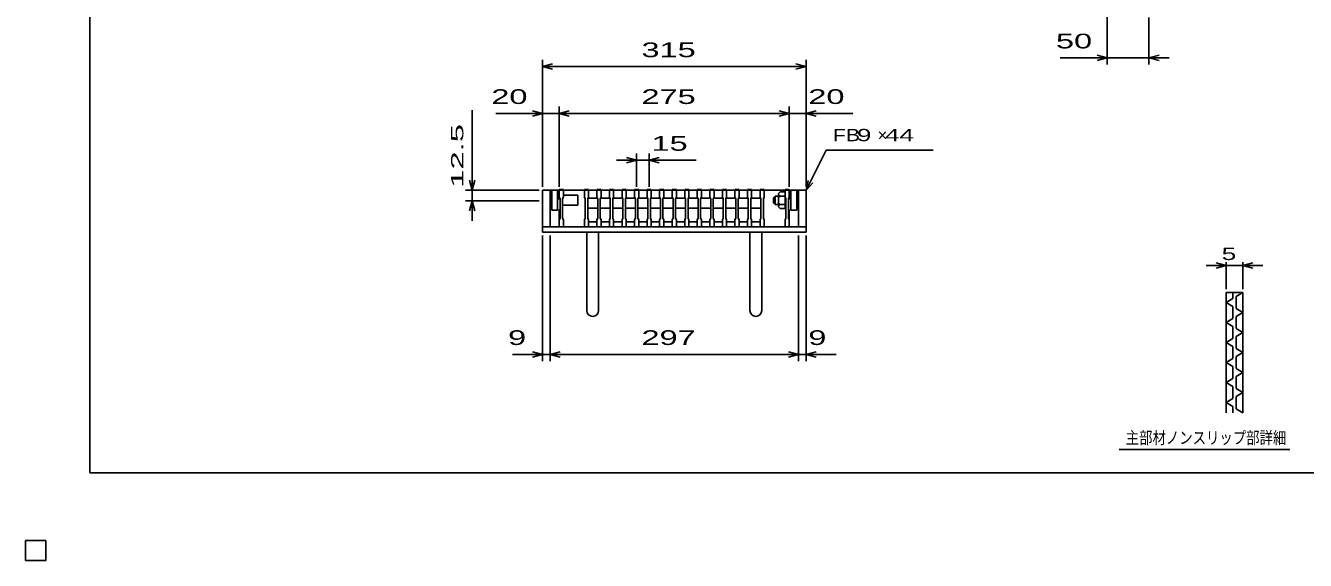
# Model space of a CAD drawing. Units: millimetres, scale not verified. Extents: x -1456 to 1389, y -1026 to 839.
# Drawn here: x -1456 to 74, y -1026 to -386 of the extents above; entities that cross this region are included whole.
import ezdxf
from ezdxf.enums import TextEntityAlignment as Align

# ---------------------------------------------------------------- set-up
doc = ezdxf.new("R2010")
doc.units = ezdxf.units.MM
doc.header["$LTSCALE"] = 8
for name, color, linetype, lineweight in [('0_2', 150, 'Continuous', 25), ('16', 3, 'Continuous', 25), ('19', 6, 'Continuous', 25), ('22', 4, 'Continuous', 25), ('32', 4, 'Continuous', 25)]:
    doc.layers.add(name, color=color, linetype=linetype, lineweight=lineweight)
doc.styles.add('ベクトル', font='')
doc.styles.get('ベクトル').set_extended_font_data('ベクトル')

msp = doc.modelspace()

# ---------------------------------------------------------------- linework, layer by layer
at = {"layer": '0_2'}
for p, q in [((-1379.2, -921.2), (-1379.2, 838.8)), ((1388.8, -921.2), (-1379.2, -921.2))]:
    msp.add_line(p, q, dxfattribs=at)
at = {"layer": '16'}
for p, q in [((-818, -583), (-818, -582.3)), ((-818, -582.3), (-813, -582.3)), ((-818, -583), (-818, -591.5)), ((-813, -583), (-818, -583)), ((-818, -583), (-818, -594)), ((-818, -583), (-543, -583)), ((-818, -591.5), (-817, -593.5)), ((-817, -593.5), (-817, -616.5)), ((-814, -593.5), (-813, -591.5)), ((-814, -616.5), (-814, -593.5)), ((-813, -582.3), (-813, -583)), ((-813, -591.5), (-813, -583)), ((-813, -583), (-788, -583)), ((-788, -583), (-788, -582.3)), ((-788, -582.3), (-783, -582.3)), ((-788, -583), (-788, -591.5)), ((-783, -583), (-788, -583)), ((-788, -591.5), (-787, -593.5)), ((-787, -593.5), (-787, -616.5)), ((-784, -593.5), (-783, -591.5)), ((-784, -593.5), (-783, -592.5)), ((-784, -616.5), (-784, -593.5)), ((-783, -582.3), (-783, -583)), ((-783, -591.5), (-783, -583)), ((-783, -592.5), (-773, -592.5)), ((-773, -583), (-773, -582.3)), ((-773, -582.3), (-768, -582.3)), ((-773, -583), (-773, -591.5)), ((-768, -583), (-773, -583)), ((-773, -591.5), (-772, -593.5)), ((-773, -592.5), (-772, -593.5)), ((-772, -593.5), (-772, -616.5)), ((-769, -593.5), (-768, -591.5)), ((-769, -593.5), (-768, -592.5)), ((-769, -616.5), (-769, -593.5)), ((-768, -582.3), (-768, -583)), ((-768, -591.5), (-768, -583)), ((-768, -592.5), (-758, -592.5)), ((-758, -583), (-758, -582.3)), ((-758, -582.3), (-753, -582.3)), ((-758, -583), (-758, -591.5)), ((-753, -583), (-758, -583)), ((-758, -591.5), (-757, -593.5)), ((-758, -592.5), (-757, -593.5)), ((-757, -593.5), (-757, -616.5)), ((-754, -593.5), (-753, -591.5)), ((-754, -593.5), (-753, -592.5)), ((-754, -616.5), (-754, -593.5)), ((-753, -582.3), (-753, -583)), ((-753, -591.5), (-753, -583)), ((-753, -592.5), (-743, -592.5)), ((-743, -583), (-743, -582.3)), ((-743, -582.3), (-738, -582.3)), ((-743, -583), (-743, -591.5)), ((-738, -583), (-743, -583)), ((-743, -591.5), (-742, -593.5)), ((-743, -592.5), (-742, -593.5)), ((-742, -593.5), (-742, -616.5)), ((-739, -593.5), (-738, -591.5)), ((-739, -593.5), (-738, -592.5)), ((-739, -616.5), (-739, -593.5)), ((-738, -582.3), (-738, -583)), ((-738, -591.5), (-738, -583)), ((-738, -592.5), (-728, -592.5)), ((-728, -583), (-728, -582.3)), ((-728, -582.3), (-723, -582.3)), ((-728, -583), (-728, -591.5)), ((-723, -583), (-728, -583)), ((-728, -591.5), (-727, -593.5)), ((-728, -592.5), (-727, -593.5)), ((-727, -593.5), (-727, -616.5)), ((-724, -593.5), (-723, -591.5)), ((-724, -593.5), (-723, -592.5)), ((-724, -616.5), (-724, -593.5)), ((-723, -582.3), (-723, -583)), ((-723, -591.5), (-723, -583)), ((-723, -592.5), (-713, -592.5)), ((-713, -583), (-713, -582.3)), ((-713, -582.3), (-708, -582.3)), ((-713, -583), (-713, -591.5)), ((-708, -583), (-713, -583)), ((-713, -591.5), (-712, -593.5)), ((-713, -592.5), (-712, -593.5)), ((-712, -593.5), (-712, -616.5)), ((-709, -593.5), (-708, -591.5)), ((-709, -593.5), (-708, -592.5)), ((-709, -616.5), (-709, -593.5)), ((-708, -582.3), (-708, -583)), ((-708, -591.5), (-708, -583)), ((-708, -592.5), (-698, -592.5)), ((-698, -583), (-698, -582.3)), ((-698, -582.3), (-693, -582.3)), ((-698, -583), (-698, -591.5)), ((-693, -583), (-698, -583)), ((-698, -591.5), (-697, -593.5)), ((-698, -592.5), (-697, -593.5)), ((-697, -593.5), (-697, -616.5)), ((-694, -593.5), (-693, -591.5)), ((-694, -593.5), (-693, -592.5)), ((-694, -616.5), (-694, -593.5)), ((-693, -582.3), (-693, -583)), ((-693, -591.5), (-693, -583)), ((-693, -592.5), (-683, -592.5)), ((-683, -583), (-683, -582.3)), ((-683, -582.3), (-678, -582.3)), ((-683, -583), (-683, -591.5)), ((-678, -583), (-683, -583)), ((-683, -591.5), (-682, -593.5)), ((-683, -592.5), (-682, -593.5)), ((-682, -593.5), (-682, -616.5)), ((-679, -593.5), (-678, -591.5)), ((-679, -593.5), (-678, -592.5)), ((-679, -616.5), (-679, -593.5)), ((-678, -582.3), (-678, -583)), ((-678, -591.5), (-678, -583)), ((-678, -592.5), (-668, -592.5)), ((-668, -583), (-668, -582.3)), ((-668, -582.3), (-663, -582.3)), ((-668, -583), (-668, -591.5)), ((-663, -583), (-668, -583)), ((-668, -591.5), (-667, -593.5)), ((-668, -592.5), (-667, -593.5)), ((-667, -593.5), (-667, -616.5)), ((-664, -593.5), (-663, -591.5)), ((-664, -593.5), (-663, -592.5)), ((-664, -616.5), (-664, -593.5)), ((-663, -582.3), (-663, -583)), ((-663, -591.5), (-663, -583)), ((-663, -592.5), (-653, -592.5)), ((-653, -583), (-653, -582.3)), ((-653, -582.3), (-648, -582.3)), ((-653, -583), (-653, -591.5)), ((-648, -583), (-653, -583)), ((-653, -591.5), (-652, -593.5)), ((-653, -592.5), (-652, -593.5)), ((-652, -593.5), (-652, -616.5)), ((-649, -593.5), (-648, -591.5)), ((-649, -593.5), (-648, -592.5)), ((-649, -616.5), (-649, -593.5)), ((-648, -582.3), (-648, -583)), ((-648, -591.5), (-648, -583)), ((-648, -592.5), (-638, -592.5)), ((-638, -583), (-638, -582.3)), ((-638, -582.3), (-633, -582.3)), ((-638, -583), (-638, -591.5)), ((-633, -583), (-638, -583)), ((-638, -591.5), (-637, -593.5)), ((-638, -592.5), (-637, -593.5)), ((-637, -593.5), (-637, -616.5)), ((-634, -593.5), (-633, -591.5)), ((-634, -593.5), (-633, -592.5)), ((-634, -616.5), (-634, -593.5)), ((-633, -582.3), (-633, -583)), ((-633, -591.5), (-633, -583)), ((-633, -592.5), (-623, -592.5)), ((-623, -583), (-623, -582.3)), ((-623, -582.3), (-618, -582.3)), ((-623, -583), (-623, -591.5)), ((-618, -583), (-623, -583)), ((-623, -591.5), (-622, -593.5)), ((-623, -592.5), (-622, -593.5)), ((-622, -593.5), (-622, -616.5)), ((-619, -593.5), (-618, -591.5)), ((-619, -593.5), (-618, -592.5)), ((-619, -616.5), (-619, -593.5)), ((-618, -582.3), (-618, -583)), ((-618, -591.5), (-618, -583)), ((-618, -592.5), (-608, -592.5)), ((-608, -583), (-608, -582.3)), ((-608, -582.3), (-603, -582.3)), ((-608, -583), (-608, -591.5)), ((-603, -583), (-608, -583)), ((-608, -591.5), (-607, -593.5)), ((-608, -592.5), (-607, -593.5)), ((-607, -593.5), (-607, -616.5)), ((-604, -593.5), (-603, -591.5)), ((-604, -593.5), (-603, -592.5)), ((-604, -616.5), (-604, -593.5)), ((-603, -582.3), (-603, -583)), ((-603, -591.5), (-603, -583)), ((-603, -592.5), (-593, -592.5)), ((-593, -583), (-593, -582.3)), ((-593, -582.3), (-588, -582.3)), ((-593, -583), (-593, -591.5)), ((-588, -583), (-593, -583)), ((-593, -591.5), (-592, -593.5)), ((-593, -592.5), (-592, -593.5)), ((-592, -593.5), (-592, -616.5)), ((-589, -593.5), (-588, -591.5)), ((-589, -593.5), (-588, -592.5)), ((-589, -616.5), (-589, -593.5)), ((-588, -582.3), (-588, -583)), ((-588, -591.5), (-588, -583)), ((-588, -592.5), (-578, -592.5)), ((-578, -583), (-578, -582.3)), ((-578, -582.3), (-573, -582.3)), ((-578, -583), (-578, -591.5)), ((-573, -583), (-578, -583)), ((-578, -591.5), (-577, -593.5)), ((-578, -592.5), (-577, -593.5)), ((-577, -593.5), (-577, -616.5)), ((-574, -593.5), (-573, -591.5)), ((-574, -616.5), (-574, -593.5)), ((-573, -582.3), (-573, -583)), ((-573, -591.5), (-573, -583)), ((-573, -583), (-548, -583)), ((-548, -583), (-548, -582.3)), ((-548, -582.3), (-543, -582.3)), ((-548, -583), (-548, -591.5)), ((-543, -583), (-548, -583)), ((-548, -591.5), (-547, -593.5)), ((-547, -593.5), (-547, -616.5)), ((-544, -593.5), (-543, -591.5)), ((-544, -616.5), (-544, -593.5)), ((-543, -582.3), (-543, -583)), ((-543, -591.5), (-543, -583)), ((-543, -594), (-543, -583)), ((-818, -606), (-818, -621)), ((-783, -604.5), (-784, -603.5)), ((-783, -604.5), (-773, -604.5)), ((-773, -604.5), (-772, -603.5)), ((-768, -604.5), (-769, -603.5)), ((-768, -604.5), (-758, -604.5)), ((-758, -604.5), (-757, -603.5)), ((-753, -604.5), (-754, -603.5)), ((-753, -604.5), (-743, -604.5)), ((-743, -604.5), (-742, -603.5)), ((-738, -604.5), (-739, -603.5)), ((-738, -604.5), (-728, -604.5)), ((-728, -604.5), (-727, -603.5)), ((-723, -604.5), (-724, -603.5)), ((-723, -604.5), (-713, -604.5)), ((-713, -604.5), (-712, -603.5)), ((-708, -604.5), (-709, -603.5)), ((-708, -604.5), (-698, -604.5)), ((-698, -604.5), (-697, -603.5)), ((-693, -604.5), (-694, -603.5)), ((-693, -604.5), (-683, -604.5)), ((-683, -604.5), (-682, -603.5)), ((-678, -604.5), (-679, -603.5)), ((-678, -604.5), (-668, -604.5)), ((-668, -604.5), (-667, -603.5)), ((-663, -604.5), (-664, -603.5)), ((-663, -604.5), (-653, -604.5)), ((-653, -604.5), (-652, -603.5)), ((-648, -604.5), (-649, -603.5)), ((-648, -604.5), (-638, -604.5)), ((-638, -604.5), (-637, -603.5)), ((-633, -604.5), (-634, -603.5)), ((-633, -604.5), (-623, -604.5)), ((-623, -604.5), (-622, -603.5)), ((-618, -604.5), (-619, -603.5)), ((-618, -604.5), (-608, -604.5)), ((-608, -604.5), (-607, -603.5)), ((-603, -604.5), (-604, -603.5)), ((-603, -604.5), (-593, -604.5)), ((-593, -604.5), (-592, -603.5)), ((-588, -604.5), (-589, -603.5)), ((-588, -604.5), (-578, -604.5)), ((-578, -604.5), (-577, -603.5)), ((-543, -621), (-543, -606)), ((-817, -616.5), (-818, -618.5)), ((-818, -618.5), (-818, -627)), ((-818, -627), (-813, -627)), ((-813, -618.5), (-814, -616.5)), ((-813, -627), (-813, -618.5)), ((-787, -616.5), (-788, -618.5)), ((-788, -618.5), (-788, -627)), ((-788, -627), (-783, -627)), ((-783, -618.5), (-784, -616.5)), ((-783, -627), (-783, -618.5)), ((-783, -621), (-773, -621)), ((-772, -616.5), (-773, -618.5)), ((-773, -618.5), (-773, -627)), ((-773, -627), (-768, -627)), ((-768, -618.5), (-769, -616.5)), ((-768, -627), (-768, -618.5)), ((-768, -621), (-758, -621)), ((-757, -616.5), (-758, -618.5)), ((-758, -618.5), (-758, -627)), ((-758, -627), (-753, -627)), ((-753, -618.5), (-754, -616.5)), ((-753, -627), (-753, -618.5)), ((-753, -621), (-743, -621)), ((-742, -616.5), (-743, -618.5)), ((-743, -618.5), (-743, -627)), ((-743, -627), (-738, -627)), ((-738, -618.5), (-739, -616.5)), ((-738, -627), (-738, -618.5)), ((-738, -621), (-728, -621)), ((-727, -616.5), (-728, -618.5)), ((-728, -618.5), (-728, -627)), ((-728, -627), (-723, -627)), ((-723, -618.5), (-724, -616.5)), ((-723, -627), (-723, -618.5)), ((-723, -621), (-713, -621)), ((-712, -616.5), (-713, -618.5)), ((-713, -618.5), (-713, -627)), ((-713, -627), (-708, -627)), ((-708, -618.5), (-709, -616.5)), ((-708, -627), (-708, -618.5)), ((-708, -621), (-698, -621)), ((-697, -616.5), (-698, -618.5)), ((-698, -618.5), (-698, -627)), ((-698, -627), (-693, -627)), ((-693, -618.5), (-694, -616.5)), ((-693, -627), (-693, -618.5)), ((-693, -621), (-683, -621)), ((-682, -616.5), (-683, -618.5)), ((-683, -618.5), (-683, -627)), ((-683, -627), (-678, -627)), ((-678, -618.5), (-679, -616.5)), ((-678, -627), (-678, -618.5)), ((-678, -621), (-668, -621)), ((-667, -616.5), (-668, -618.5)), ((-668, -618.5), (-668, -627)), ((-668, -627), (-663, -627)), ((-663, -618.5), (-664, -616.5)), ((-663, -627), (-663, -618.5)), ((-663, -621), (-653, -621)), ((-652, -616.5), (-653, -618.5)), ((-653, -618.5), (-653, -627)), ((-653, -627), (-648, -627)), ((-648, -618.5), (-649, -616.5)), ((-648, -627), (-648, -618.5)), ((-648, -621), (-638, -621)), ((-637, -616.5), (-638, -618.5)), ((-638, -618.5), (-638, -627)), ((-638, -627), (-633, -627)), ((-633, -618.5), (-634, -616.5)), ((-633, -627), (-633, -618.5)), ((-633, -621), (-623, -621)), ((-622, -616.5), (-623, -618.5)), ((-623, -618.5), (-623, -627)), ((-623, -627), (-618, -627)), ((-618, -618.5), (-619, -616.5)), ((-618, -627), (-618, -618.5)), ((-618, -621), (-608, -621)), ((-607, -616.5), (-608, -618.5)), ((-608, -618.5), (-608, -627)), ((-608, -627), (-603, -627)), ((-603, -618.5), (-604, -616.5)), ((-603, -627), (-603, -618.5)), ((-603, -621), (-593, -621)), ((-592, -616.5), (-593, -618.5)), ((-593, -618.5), (-593, -627)), ((-593, -627), (-588, -627)), ((-588, -618.5), (-589, -616.5)), ((-588, -627), (-588, -618.5)), ((-588, -621), (-578, -621)), ((-577, -616.5), (-578, -618.5)), ((-578, -618.5), (-578, -627)), ((-578, -627), (-573, -627)), ((-573, -618.5), (-574, -616.5)), ((-573, -627), (-573, -618.5)), ((-547, -616.5), (-548, -618.5)), ((-548, -618.5), (-548, -627)), ((-548, -627), (-543, -627)), ((-543, -618.5), (-544, -616.5)), ((-543, -627), (-543, -618.5)), ((-1432, -1002), (-1456, -1002)), ((-1456, -1002), (-1456, -1026)), ((-1432, -1002), (-1456, -1002)), ((-1456, -1002), (-1456, -1026)), ((-1432, -1002), (-1456, -1002)), ((-1456, -1002), (-1456, -1026)), ((-1432, -1002), (-1456, -1002)), ((-1456, -1002), (-1456, -1026)), ((-1432, -1002), (-1456, -1002)), ((-1456, -1002), (-1456, -1026)), ((-1432, -1026), (-1432, -1002)), ((-1432, -1026), (-1432, -1002)), ((-1432, -1026), (-1432, -1002)), ((-1432, -1026), (-1432, -1002)), ((-1432, -1026), (-1432, -1002)), ((-1456, -1026), (-1432, -1026)), ((-1456, -1026), (-1432, -1026)), ((-1456, -1026), (-1432, -1026)), ((-1456, -1026), (-1432, -1026)), ((-1456, -1026), (-1432, -1026))]:
    msp.add_line(p, q, dxfattribs=at)
at = {"layer": '19'}
for p, q in [((-818, -583), (-838, -583)), ((-838, -583), (-838, -633)), ((-829, -627), (-829, -583)), ((-829, -589), (-827, -589)), ((-827, -583), (-820, -583)), ((-827, -607), (-827, -583)), ((-820, -607), (-820, -583)), ((-813, -589), (-796, -589)), ((-796, -601), (-796, -589)), ((-562, -592), (-560, -590)), ((-562, -598), (-562, -592)), ((-560, -590), (-556, -590)), ((-560, -600), (-560, -590)), ((-556, -587), (-554, -585)), ((-556, -603), (-556, -587)), ((-556, -588), (-554, -590)), ((-556, -592), (-554, -590)), ((-554, -585), (-548, -585)), ((-554, -590), (-548, -590)), ((-548, -605), (-548, -585)), ((-523, -583), (-543, -583)), ((-541, -583), (-534, -583)), ((-541, -607), (-541, -583)), ((-534, -607), (-534, -583)), ((-534, -589), (-532, -589)), ((-532, -583), (-532, -627)), ((-523, -633), (-523, -583)), ((-829, -601), (-827, -601)), ((-827, -607), (-820, -607)), ((-813, -601), (-796, -601)), ((-562, -598), (-560, -600)), ((-560, -600), (-556, -600)), ((-556, -598), (-554, -600)), ((-556, -602), (-554, -600)), ((-556, -603), (-554, -605)), ((-554, -600), (-548, -600)), ((-554, -605), (-548, -605)), ((-541, -607), (-534, -607)), ((-534, -601), (-532, -601)), ((-829, -627), (-838, -627)), ((-532, -627), (-829, -627)), ((-532, -627), (-523, -627)), ((-838, -633), (-523, -633)), ((-785, -727), (-785, -633)), ((-771, -727), (-771, -633)), ((-590, -727), (-590, -633)), ((-576, -727), (-576, -633))]:
    msp.add_line(p, q, dxfattribs=at)
for centre in [(-778, -727), (-583, -727)]:
    msp.add_arc(centre, 7, 180, 0, dxfattribs=at)
at = {"layer": '22'}
for p, q in [((-163, -432.5), (-163, -248.5)), ((-113, -432.5), (-113, -376.5)), ((-838, -579), (-838, -427)), ((-523, -579), (-523, -427)), ((-219, -424.5), (-163, -424.5)), ((-163, -424.5), (-175, -421.3)), ((-175, -427.7), (-163, -424.5)), ((-163, -424.5), (-113, -424.5)), ((-113, -424.5), (-101, -421.3)), ((-101, -427.7), (-113, -424.5)), ((-113, -424.5), (-89, -424.5)), ((-838, -435), (-826, -431.8)), ((-826, -438.2), (-838, -435)), ((-838, -435), (-523, -435)), ((-523, -435), (-535, -431.8)), ((-535, -438.2), (-523, -435)), ((-922, -583), (-922, -487)), ((-838, -491), (-850, -487.8)), ((-838, -579), (-838, -483)), ((-818, -579), (-818, -483)), ((-818, -491), (-806, -487.8)), ((-543, -491), (-555, -487.8)), ((-543, -579), (-543, -483)), ((-523, -579), (-523, -483)), ((-523, -491), (-511, -487.8)), ((-894, -491), (-838, -491)), ((-850, -494.2), (-838, -491)), ((-838, -491), (-818, -491)), ((-806, -494.2), (-818, -491)), ((-818, -491), (-543, -491)), ((-555, -494.2), (-543, -491)), ((-543, -491), (-523, -491)), ((-511, -494.2), (-523, -491)), ((-523, -491), (-467, -491)), ((-523, -583), (-499, -535)), ((-499, -535), (-371, -535)), ((-725.5, -547), (-749.5, -547)), ((-725.5, -547), (-737.5, -543.8)), ((-737.5, -550.2), (-725.5, -547)), ((-725.5, -579), (-725.5, -539)), ((-725.5, -547), (-710.5, -547)), ((-710.5, -539), (-710.5, -579)), ((-710.5, -547), (-698.5, -543.8)), ((-698.5, -550.2), (-710.5, -547)), ((-710.5, -547), (-654.5, -547)), ((-922, -583), (-925.2, -571)), ((-922, -583), (-918.8, -571)), ((-523, -583), (-520.6, -571.3)), ((-523, -583), (-515, -574.2)), ((-930, -583), (-842, -583)), ((-930, -595.5), (-842, -595.5)), ((-925.2, -607.5), (-922, -595.5)), ((-922, -595.5), (-922, -583)), ((-918.8, -607.5), (-922, -595.5)), ((-922, -619.5), (-922, -595.5)), ((-838, -787.4), (-838, -637)), ((-829, -787.4), (-829, -637)), ((-532, -787.4), (-532, -637)), ((-523, -787.4), (-523, -637)), ((-874, -779.4), (-838, -779.4)), ((-838, -779.4), (-850, -776.2)), ((-850, -782.6), (-838, -779.4)), ((-838, -779.4), (-829, -779.4)), ((-829, -779.4), (-817, -776.2)), ((-817, -782.6), (-829, -779.4)), ((-829, -779.4), (-532, -779.4)), ((-532, -779.4), (-544, -776.2)), ((-544, -782.6), (-532, -779.4)), ((-532, -779.4), (-523, -779.4)), ((-523, -779.4), (-511, -776.2)), ((-511, -782.6), (-523, -779.4)), ((-523, -779.4), (-487, -779.4))]:
    msp.add_line(p, q, dxfattribs=at)
at = {"layer": '22', "color": 2}
for p, q in [((-1432, -1002), (-1456, -1002)), ((-1456, -1002), (-1456, -1026)), ((-1432, -1002), (-1456, -1002)), ((-1456, -1002), (-1456, -1026)), ((-1432, -1002), (-1456, -1002)), ((-1456, -1002), (-1456, -1026)), ((-1432, -1026), (-1432, -1002)), ((-1432, -1026), (-1432, -1002)), ((-1432, -1026), (-1432, -1002)), ((-1456, -1026), (-1432, -1026)), ((-1456, -1026), (-1432, -1026)), ((-1456, -1026), (-1432, -1026))]:
    msp.add_line(p, q, dxfattribs=at)
at = {"layer": '32'}
for p, q in [((-20.8, -673.2), (-44.8, -673.2)), ((-20.8, -673.2), (-32.8, -670)), ((-32.8, -676.4), (-20.8, -673.2)), ((-20.8, -701.2), (-20.8, -669.2)), ((-20.8, -673.2), (-0.8, -673.2)), ((-0.8, -669.2), (-0.8, -701.2)), ((-0.8, -673.2), (11.2, -670)), ((11.2, -676.4), (-0.8, -673.2)), ((-0.8, -673.2), (23.2, -673.2)), ((-20.8, -705.2), (-0.8, -705.2)), ((-20.8, -849.2), (-20.8, -705.2)), ((-12.8, -712.4), (-20.8, -717.2)), ((-20.8, -717.2), (-12.8, -722)), ((-12.8, -705.2), (-12.8, -712.4)), ((-0.8, -705.2), (-8.8, -710)), ((-8.8, -710), (-8.8, -724.4)), ((-0.8, -705.2), (-0.8, -849.2)), ((-12.8, -722), (-12.8, -736.4)), ((-8.8, -724.4), (-0.8, -729.2)), ((-0.8, -729.2), (-8.8, -734)), ((-8.8, -734), (-8.8, -748.4)), ((-12.8, -736.4), (-20.8, -741.2)), ((-20.8, -741.2), (-12.8, -746)), ((-12.8, -746), (-12.8, -760.4)), ((-8.8, -748.4), (-0.8, -753.2)), ((-12.8, -760.4), (-20.8, -765.2)), ((-0.8, -753.2), (-8.8, -758)), ((-8.8, -758), (-8.8, -772.4)), ((-20.8, -765.2), (-12.8, -770)), ((-12.8, -770), (-12.8, -784.4)), ((-8.8, -772.4), (-0.8, -777.2)), ((-0.8, -777.2), (-8.8, -782)), ((-12.8, -784.4), (-20.8, -789.2)), ((-20.8, -789.2), (-12.8, -794)), ((-12.8, -794), (-12.8, -808.4)), ((-8.8, -782), (-8.8, -796.4)), ((-12.8, -808.4), (-20.8, -813.2)), ((-8.8, -796.4), (-0.8, -801.2)), ((-0.8, -801.2), (-8.8, -806)), ((-8.8, -806), (-8.8, -820.4)), ((-20.8, -813.2), (-12.8, -818)), ((-12.8, -818), (-12.8, -832.4)), ((-8.8, -820.4), (-0.8, -825.2)), ((-0.8, -825.2), (-8.8, -830)), ((-12.8, -832.4), (-20.8, -837.2)), ((-20.8, -837.2), (-12.8, -842)), ((-8.8, -830), (-8.8, -844.4)), ((-12.8, -842), (-12.8, -849.2)), ((-8.8, -844.4), (-0.8, -849.2)), ((55.2, -893.2), (-148.8, -893.2))]:
    msp.add_line(p, q, dxfattribs=at)

# ---------------------------------------------------------------- texts
at = {"layer": '22', "color": 2, "style": 'ベクトル'}
for s, height, width, p in [(' 50 ', 17.6, 1.65, (-235, -404.5)), (' 315 ', 17.6, 1.65, (-730.5, -415)), (' 20 ', 17.6, 1.65, (-910, -471)), (' 275 ', 17.6, 1.65, (-730.5, -471)), (' 20 ', 17.6, 1.65, (-531, -471)), (' 15 ', 17.6, 1.65, (-718.5, -527)), ('FB', 14.66, 1.3, (-491, -517)), (' 9 ', 14.66, 1.6, (-471, -517)), (' 44 ', 14.66, 1.6, (-437.4, -517)), (' 9 ', 17.6, 1.65, (-890, -759.4)), (' 297 ', 17.6, 1.65, (-730.5, -759.4)), (' 9 ', 17.6, 1.65, (-531, -759.4))]:
    msp.add_text(s, height=height, dxfattribs=dict(at, width=width)).set_placement(p, align=Align.MIDDLE_LEFT)
at = {"layer": '22', "color": 2, "style": 'ベクトル', "width": 2}
msp.add_text(' 12.5 ', height=14.66, rotation=90, dxfattribs=at).set_placement((-940, -591), align=Align.MIDDLE_LEFT)
at = {"layer": '22', "color": 2, "style": 'ベクトル'}
msp.add_text('×', height=14.7, dxfattribs=at).set_placement((-437.4, -517), align=Align.MIDDLE_LEFT)
at = {"layer": '32', "color": 2, "style": 'ベクトル'}
for s, width, p in [(' 5 ', 1.6, (-34.8, -659.2)), ('主部材ノンスリップ部詳細', 0.8, (-140.8, -879.2))]:
    msp.add_text(s, height=14.66, dxfattribs=dict(at, width=width)).set_placement(p, align=Align.MIDDLE_LEFT)

doc.saveas('drawing.dxf')
